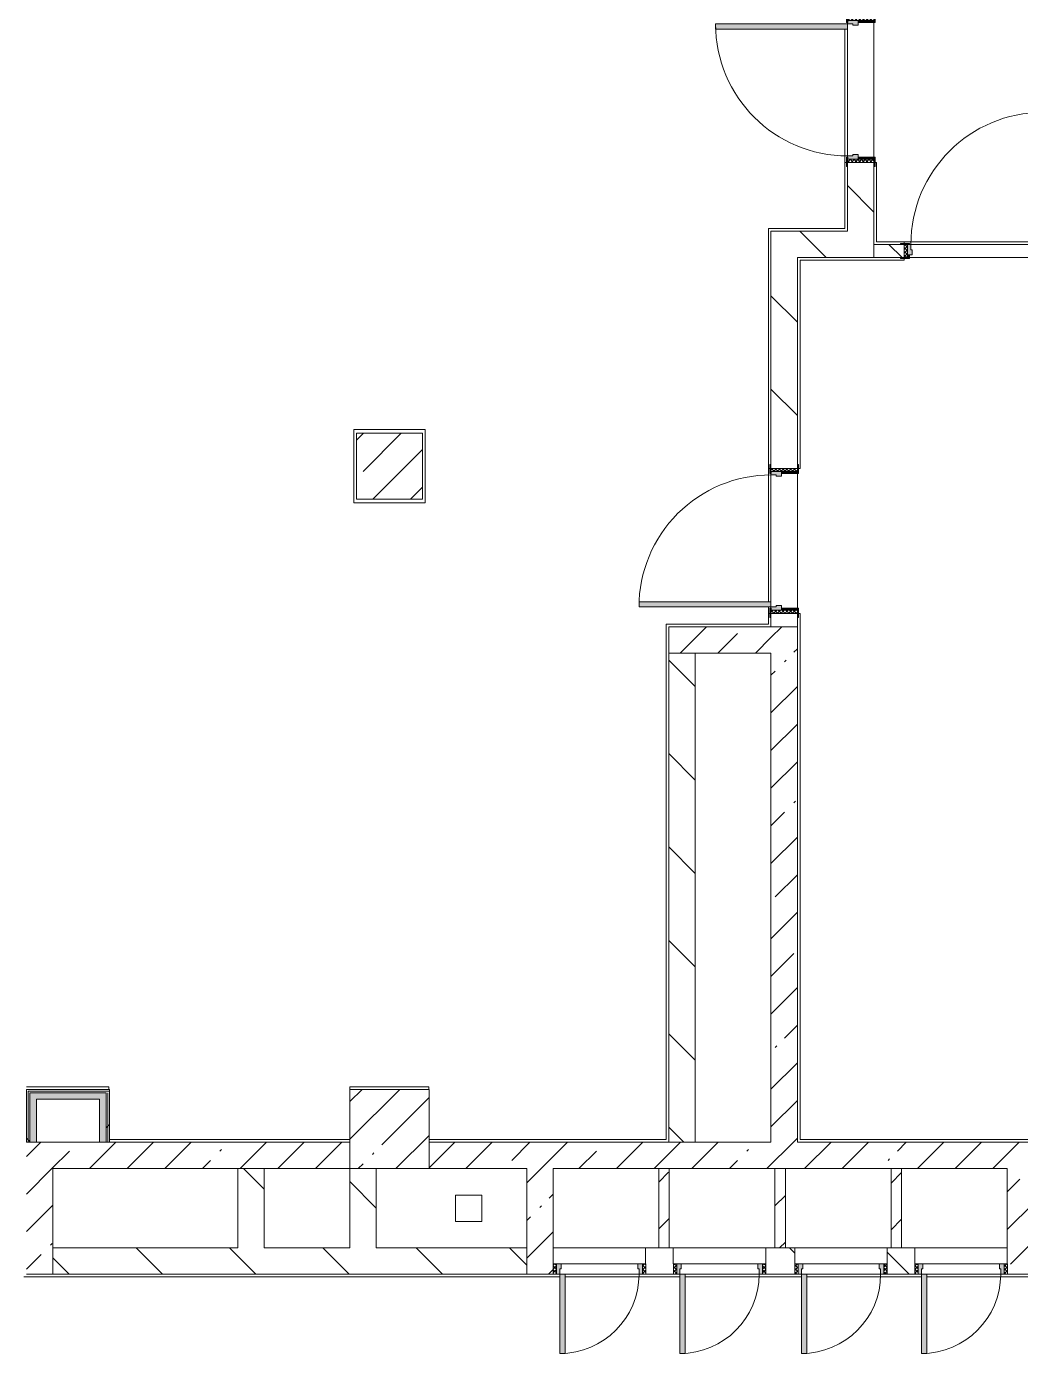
# Model space of a CAD drawing. Header units: millimetres. Extents: x 81676 to 276943, y -8553 to 29000.
# Drawn here: x 199673 to 207203, y 10300 to 20350 of the extents above; entities that cross this region are included whole.
import ezdxf

# ---------------------------------------------------------------- set-up
doc = ezdxf.new("R2010")
doc.units = ezdxf.units.MM
for name, color, linetype, lineweight, true_color in [('A-DOOR-3', 7, 'Continuous', 5, 0xe2e2e2), ('A-DOOR-4', 7, 'Continuous', 5, 0xaaaaaa), ('A-DOOR-FRAM-2', 7, 'Continuous', 5, 0xe2e2e2), ('A-DOOR-FRAM-3', 7, 'Continuous', 5, 0xaaaaaa), ('A-FLOR-3', 7, 'Continuous', 5, 0xaaaaaa), ('I-WALL-1', 7, 'Continuous', 5, 0xe7e7e7), ('I-WALL-2', 7, 'Continuous', 9, 0xe7e7e7), ('I-WALL-5', 7, 'Continuous', 5, 0x787878)]:
    doc.layers.add(name, color=color, linetype=linetype, lineweight=lineweight, true_color=true_color)
for name, color, linetype, lineweight in [('A-WALL', 7, 'Continuous', 9), ('I-WALL-3', 7, 'Continuous', 5), ('S-COLS-1', 7, 'Continuous', 5)]:
    doc.layers.add(name, color=color, linetype=linetype, lineweight=lineweight)
pattern_1 = [(45, (147962.96, 0), (-285.1231, 285.1231), []), (45, (148248.1, 0), (-285.1231, 285.1231), [504.031, -100.806, 16.764, -84.042])]
pattern_2 = [(135, (1751.41, 164.685), (-14.14214, -14.14214), []), (225, (1751.41, 164.685), (14.14214, -14.14214), [])]
pattern_3 = [(45, (-371.384, 164.685), (-14.1421, 14.1421), []), (135, (-371.384, 164.685), (-14.1421, -14.1421), [])]
pattern_4 = [(135, (147962.96, 0), (-353.5534, -353.5534), [])]
pattern_5 = [(45, (147962.96, 0), (-176.7767, 176.7767), [])]
pattern_6 = [(135, (1951.41, 164.685), (-14.14214, -14.14214), []), (225, (1951.41, 164.685), (14.14214, -14.14214), [])]
pattern_7 = [(45, (-171.384, 164.685), (-14.1421, 14.1421), []), (135, (-171.384, 164.685), (-14.1421, -14.1421), [])]
pattern_8 = [(45, (147962.96, 0), (-530.33, 530.33), []), (135, (147962.96, 0), (-530.33, -530.33), [])]

# ---------------------------------------------------------------- blocks, each defined once
blk = doc.blocks.new('BSC_Колонна _Прямоугольная - 600х600-23205375-1_6_3_птичка')
at = {"layer": 'S-COLS-1'}
h = blk.add_hatch(dxfattribs=at)
h.set_pattern_fill('FP_72', color=256, style=0, pattern_type=2)
h.set_pattern_definition([(45, (-54460, -12000), (-285.123, 285.123), []), (45, (-54174.88, -12000), (-285.123, 285.123), [504.031, -100.806, 16.764, -84.042])])
h.paths.add_polyline_path([(255, -300), (300, -300), (298, 300), (-300, 300), (-300, -300), (84, -300)])
for p, q in [((300, 300), (-300, 300)), ((-300, 300), (-300, -300)), ((300, -300), (300, 300)), ((-300, -300), (300, -300))]:
    blk.add_line(p, q, dxfattribs=at)
blk = doc.blocks.new('110_Дверь_СКБ_1Ст_Внутренняя1 - Д-12 1100x2100h_дверь в горячий цех-32113407-1_6_3_птичка')
at = {"layer": 'A-DOOR-3'}
h = blk.add_hatch(color=256, dxfattribs=at)
h.paths.add_polyline_path([(-512.5, 100), (-512.5, 20), (-477.5, 20), (-477.5, 60), (-487.5, 60), (-487.5, 100), (-497.5, 100)])
h.paths.add_polyline_path([(502.5, 60), (502.5, 20), (537.5, 20), (537.5, 100), (512.5, 100), (512.5, 60)])
at = {"layer": 'A-DOOR-4'}
h = blk.add_hatch(dxfattribs=at)
h.set_pattern_fill('FP_92', color=256, style=0, pattern_type=2)
h.set_pattern_definition(pattern_2)
h.paths.add_polyline_path([(537.5, -100), (562.5, -100), (562.5, 100), (537.5, 100)])
at = {"layer": 'A-DOOR-FRAM-2'}
for points in [[(-487.5, 100), (-447.5, 100), (-451.7, 1100), (-487.5, 1100), (-487.5, 120)], [(-567.5, 108), (-567.5, 100), (-497.5, 100), (-497.5, 108), (-537.5, 108)], [(522.5, 105), (522.5, 100), (592.5, 100), (592.5, 108), (522.5, 108)], [(-512.5, -100), (-497.5, -100), (-497.5, 20), (-512.5, 20)], [(522.5, -100), (537.5, -100), (537.5, 20), (522.5, 20)], [(-567.5, -108), (-497.5, -108), (-497.5, -100), (-567.5, -100)], [(522.5, -108), (592.5, -108), (592.5, -100), (522.5, -100)]]:
    blk.add_hatch(color=256, dxfattribs=at).paths.add_polyline_path(points)
at = {"layer": 'A-DOOR-FRAM-3'}
h = blk.add_hatch(dxfattribs=at)
h.set_pattern_fill('FP_93', color=256, style=0, pattern_type=2)
h.set_pattern_definition(pattern_3)
h.paths.add_polyline_path([(-537.5, -100), (-512.5, -100), (-512.5, 100), (-537.5, 100)])
at = {"layer": 'A-DOOR-4'}
for p, q in [((-487.5, 1100), (-487.5, 100)), ((-447.5, 1100), (-487.5, 1100)), ((-447.5, 100), (-447.5, 1100)), ((-487.5, 100), (-447.5, 100))]:
    blk.add_line(p, q, dxfattribs=at)
blk.add_arc((-487.5, 100), 1000, 360, 90, dxfattribs=at)
at = {"layer": 'A-DOOR-FRAM-3'}
for p, q in [((-497.5, 108), (-567.5, 108)), ((-567.5, 108), (-567.5, 100)), ((-497.5, 100), (-497.5, 108)), ((592.5, 108), (522.5, 108)), ((522.5, 108), (522.5, 100)), ((592.5, 100), (592.5, 108)), ((-567.5, 100), (-497.5, 100)), ((-512.5, 100), (-537.5, 100)), ((-537.5, 100), (-537.5, -100)), ((-487.5, 100), (-512.5, 100)), ((-512.5, 100), (-512.5, 20)), ((-512.5, -100), (-512.5, 100)), ((-497.5, 100), (-512.5, 100)), ((-512.5, 100), (-512.5, 99)), ((-512.5, 99), (-497.5, 99)), ((-512.5, 20), (-477.5, 20)), ((-497.5, 20), (-512.5, 20)), ((-512.5, 20), (-512.5, -100)), ((-497.5, 99), (-497.5, 100)), ((-497.5, -100), (-497.5, 20)), ((-487.5, 60), (-487.5, 100)), ((-477.5, 60), (-487.5, 60)), ((-477.5, 20), (-477.5, 60)), ((512.5, 60), (502.5, 60)), ((502.5, 60), (502.5, 20)), ((502.5, 20), (537.5, 20)), ((512.5, 100), (512.5, 60)), ((537.5, 100), (512.5, 100)), ((537.5, 100), (522.5, 100)), ((522.5, 100), (522.5, 99)), ((522.5, 100), (592.5, 100)), ((522.5, 99), (537.5, 99)), ((537.5, 20), (522.5, 20)), ((522.5, 20), (522.5, -100)), ((537.5, 20), (537.5, 100)), ((562.5, 100), (537.5, 100)), ((537.5, 100), (537.5, -100)), ((537.5, 99), (537.5, 100)), ((537.5, -100), (537.5, 20)), ((562.5, -100), (562.5, 100)), ((-497.5, -100), (-567.5, -100)), ((-567.5, -100), (-567.5, -108)), ((-537.5, -100), (-512.5, -100)), ((-512.5, -100), (-497.5, -100)), ((-497.5, -108), (-497.5, -100)), ((522.5, -100), (537.5, -100)), ((592.5, -100), (522.5, -100)), ((522.5, -100), (522.5, -108)), ((537.5, -100), (562.5, -100)), ((592.5, -108), (592.5, -100)), ((-567.5, -108), (-497.5, -108)), ((522.5, -108), (592.5, -108))]:
    blk.add_line(p, q, dxfattribs=at)
blk = doc.blocks.new('110_Дверь_СКБ_1Ст_Внутренняя1 - Д-11 1100x2100h_кладовые _все__ коридор _между помещениями блока столовой__ моечные _все_-32089444-1_6_3_птичка')
at = {"layer": 'A-DOOR-3'}
h = blk.add_hatch(color=256, dxfattribs=at)
h.paths.add_polyline_path([(512.5, -30), (537.5, -30), (537.5, 50), (512.5, 50), (512.5, 10), (502.5, 10), (502.5, -30)])
h.paths.add_polyline_path([(-477.5, -30), (-477.5, 10), (-487.5, 10), (-487.5, 50), (-512.5, 50), (-512.5, -30), (-487.5, -30)])
at = {"layer": 'A-DOOR-4'}
h = blk.add_hatch(dxfattribs=at)
h.set_pattern_fill('FP_68', color=256, style=0, pattern_type=2)
h.set_pattern_definition([(135, (1751.41, 114.685), (-14.14214, -14.14214), []), (225, (1751.41, 114.685), (14.14214, -14.14214), [])])
h.paths.add_polyline_path([(562.5, -50), (562.5, 50), (537.5, 50), (537.5, -50)])
at = {"layer": 'A-DOOR-FRAM-2'}
for points in [[(512.5, 50), (512.5, 1050), (472.5, 1050), (472.5, 50)], [(-512.5, 50), (-497.5, 50), (-497.5, 58), (-567.5, 58), (-567.5, 50), (-537.5, 50)], [(592.5, 50), (592.5, 58), (522.5, 58), (522.5, 50), (562.5, 50)], [(-567.5, -58), (-497.5, -58), (-497.5, -50), (-567.5, -50)], [(-497.5, -50), (-497.5, -30), (-512.5, -30), (-512.5, -50)], [(522.5, -50), (537.5, -50), (537.5, -30), (522.5, -30)], [(592.5, -58), (592.5, -50), (522.5, -50), (522.5, -58), (562.5, -58)]]:
    blk.add_hatch(color=256, dxfattribs=at).paths.add_polyline_path(points)
at = {"layer": 'A-DOOR-FRAM-3'}
h = blk.add_hatch(dxfattribs=at)
h.set_pattern_fill('FP_69', color=256, style=0, pattern_type=2)
h.set_pattern_definition([(45, (-371.384, 114.685), (-14.1421, 14.1421), []), (135, (-371.384, 114.685), (-14.1421, -14.1421), [])])
h.paths.add_polyline_path([(-537.5, -50), (-512.5, -50), (-512.5, 50), (-537.5, 50)])
at = {"layer": 'A-DOOR-4'}
for p, q in [((512.5, 1050), (472.5, 1050)), ((472.5, 1050), (472.5, 50)), ((512.5, 50), (512.5, 1050)), ((472.5, 50), (512.5, 50))]:
    blk.add_line(p, q, dxfattribs=at)
blk.add_arc((512.5, 50), 1000, 90, 180, dxfattribs=at)
at = {"layer": 'A-DOOR-FRAM-3'}
for p, q in [((-497.5, 58), (-567.5, 58)), ((-567.5, 58), (-567.5, 50)), ((-567.5, 50), (-497.5, 50)), ((-512.5, 50), (-537.5, 50)), ((-537.5, 50), (-537.5, -50)), ((-487.5, 50), (-512.5, 50)), ((-512.5, 50), (-512.5, -30)), ((-512.5, -50), (-512.5, 50)), ((-497.5, 50), (-512.5, 50)), ((-512.5, 50), (-512.5, 49)), ((-512.5, 49), (-497.5, 49)), ((-497.5, 50), (-497.5, 58)), ((-497.5, 49), (-497.5, 50)), ((-487.5, 10), (-487.5, 50)), ((-477.5, 10), (-487.5, 10)), ((-477.5, -30), (-477.5, 10)), ((512.5, 10), (502.5, 10)), ((502.5, 10), (502.5, -30)), ((512.5, 50), (512.5, 10)), ((537.5, 50), (512.5, 50)), ((592.5, 58), (522.5, 58)), ((522.5, 58), (522.5, 50)), ((537.5, 50), (522.5, 50)), ((522.5, 50), (522.5, 49)), ((522.5, 50), (592.5, 50)), ((522.5, 49), (537.5, 49)), ((537.5, -30), (537.5, 50)), ((562.5, 50), (537.5, 50)), ((537.5, 50), (537.5, -50)), ((537.5, 49), (537.5, 50)), ((562.5, -50), (562.5, 50)), ((592.5, 50), (592.5, 58)), ((-497.5, -50), (-567.5, -50)), ((-567.5, -50), (-567.5, -58)), ((-567.5, -58), (-497.5, -58)), ((-537.5, -50), (-512.5, -50)), ((-512.5, -30), (-477.5, -30)), ((-497.5, -30), (-512.5, -30)), ((-512.5, -30), (-512.5, -50)), ((-512.5, -50), (-497.5, -50)), ((-497.5, -50), (-497.5, -30)), ((-497.5, -58), (-497.5, -50)), ((502.5, -30), (537.5, -30)), ((537.5, -30), (522.5, -30)), ((522.5, -30), (522.5, -50)), ((522.5, -50), (537.5, -50)), ((592.5, -50), (522.5, -50)), ((522.5, -50), (522.5, -58)), ((522.5, -58), (592.5, -58)), ((537.5, -50), (537.5, -30)), ((537.5, -50), (562.5, -50)), ((592.5, -58), (592.5, -50))]:
    blk.add_line(p, q, dxfattribs=at)
blk = doc.blocks.new('BSC_Колонна _Прямоугольная - 500х500-V91-1_6_3_птичка')
at = {"layer": 'S-COLS-1'}
h = blk.add_hatch(dxfattribs=at)
h.set_pattern_fill('FP_111', color=256, style=0, pattern_type=2)
h.set_pattern_definition([(45, (-54460, -17020), (-285.123, 285.123), []), (45, (-54174.88, -17020), (-285.123, 285.123), [504.031, -100.806, 16.764, -84.042])])
h.paths.add_polyline_path([(250, -250), (250, 250), (-250, 250), (-250, -250), (115, -250)])
for p, q in [((250, 250), (-250, 250)), ((-250, 250), (-250, -250)), ((250, -250), (250, 250)), ((-250, -250), (250, -250))]:
    blk.add_line(p, q, dxfattribs=at)
blk = doc.blocks.new('110_Дверь_СКБ_1Ст - д-18 700x2100h_Технический шкаф ЭОМ и СС-23257539-1_6_3_птичка')
at = {"layer": 'A-DOOR-3'}
h = blk.add_hatch(color=256, dxfattribs=at)
h.paths.add_polyline_path([(-288, 100), (-313, 100), (-313, 20), (-278, 20), (-278, 60), (-288, 60)])
h.paths.add_polyline_path([(322, 100), (312, 100), (312, 60), (302, 60), (302, 20), (337, 20), (337, 100)])
at = {"layer": 'A-DOOR-4'}
h = blk.add_hatch(dxfattribs=at)
h.set_pattern_fill('FP_121', color=256, style=0, pattern_type=2)
h.set_pattern_definition(pattern_6)
h.paths.add_polyline_path([(337, 100), (337, 20), (362, 20), (362, 100)])
at = {"layer": 'A-DOOR-FRAM-2'}
blk.add_hatch(color=256, dxfattribs=at).paths.add_polyline_path([(312, 700), (272, 700), (272, 100), (312, 100), (312, 156)])
at = {"layer": 'A-DOOR-FRAM-3'}
h = blk.add_hatch(dxfattribs=at)
h.set_pattern_fill('FP_122', color=256, style=0, pattern_type=2)
h.set_pattern_definition(pattern_7)
h.paths.add_polyline_path([(-338, 100), (-338, 20), (-313, 20), (-313, 100)])
at = {"layer": 'A-DOOR-4'}
for p, q in [((312, 700), (272, 700)), ((272, 700), (272, 100)), ((312, 100), (312, 700)), ((272, 100), (312, 100))]:
    blk.add_line(p, q, dxfattribs=at)
blk.add_arc((312, 100), 600, 90, 180, dxfattribs=at)
at = {"layer": 'A-DOOR-FRAM-3'}
for p, q in [((-313, 100), (-338, 100)), ((-338, 100), (-338, 20)), ((-338, 20), (-313, 20)), ((-288, 100), (-313, 100)), ((-313, 100), (-313, 20)), ((-313, 20), (-313, 100)), ((-313, 20), (-278, 20)), ((-288, 60), (-288, 100)), ((-288, 100), (272, 100)), ((-278, 60), (-288, 60)), ((-278, 20), (-278, 60)), ((302, 20), (-278, 20)), ((312, 60), (302, 60)), ((302, 60), (302, 20)), ((302, 20), (337, 20)), ((312, 100), (312, 60)), ((337, 100), (312, 100)), ((337, 20), (337, 100)), ((362, 100), (337, 100)), ((337, 100), (337, 20)), ((337, 20), (362, 20)), ((362, 20), (362, 100))]:
    blk.add_line(p, q, dxfattribs=at)
blk = doc.blocks.new('110_Дверь_СКБ_1Ст - д-18 700x2100h_Технический шкаф ЭОМ и СС-V106-1_6_3_птичка')
at = {"layer": 'A-DOOR-3'}
h = blk.add_hatch(color=256, dxfattribs=at)
h.paths.add_polyline_path([(322, 100), (312, 100), (312, 60), (302, 60), (302, 20), (337, 20), (337, 100)])
h.paths.add_polyline_path([(-298, 100), (-313, 100), (-313, 20), (-278, 20), (-278, 60), (-288, 60), (-288, 100)])
at = {"layer": 'A-DOOR-4'}
h = blk.add_hatch(dxfattribs=at)
h.set_pattern_fill('FP_121', color=256, style=0, pattern_type=2)
h.set_pattern_definition(pattern_6)
h.paths.add_polyline_path([(337, 100), (337, 20), (362, 20), (362, 100)])
at = {"layer": 'A-DOOR-FRAM-2'}
blk.add_hatch(color=256, dxfattribs=at).paths.add_polyline_path([(272, 700), (272, 100), (312, 100), (312, 700), (281, 700)])
at = {"layer": 'A-DOOR-FRAM-3'}
h = blk.add_hatch(dxfattribs=at)
h.set_pattern_fill('FP_122', color=256, style=0, pattern_type=2)
h.set_pattern_definition(pattern_7)
h.paths.add_polyline_path([(-338, 100), (-338, 20), (-313, 20), (-313, 100)])
at = {"layer": 'A-DOOR-4'}
for p, q in [((312, 700), (272, 700)), ((272, 700), (272, 100)), ((312, 100), (312, 700)), ((272, 100), (312, 100))]:
    blk.add_line(p, q, dxfattribs=at)
blk.add_arc((312, 100), 600, 90, 180, dxfattribs=at)
at = {"layer": 'A-DOOR-FRAM-3'}
for p, q in [((-313, 100), (-338, 100)), ((-338, 100), (-338, 20)), ((-338, 20), (-313, 20)), ((-288, 100), (-313, 100)), ((-313, 100), (-313, 20)), ((-313, 20), (-313, 100)), ((-313, 20), (-278, 20)), ((-288, 60), (-288, 100)), ((-288, 100), (272, 100)), ((-278, 60), (-288, 60)), ((-278, 20), (-278, 60)), ((302, 20), (-278, 20)), ((312, 60), (302, 60)), ((302, 60), (302, 20)), ((302, 20), (337, 20)), ((312, 100), (312, 60)), ((337, 100), (312, 100)), ((337, 20), (337, 100)), ((362, 100), (337, 100)), ((337, 100), (337, 20)), ((337, 20), (362, 20)), ((362, 20), (362, 100))]:
    blk.add_line(p, q, dxfattribs=at)
blk = doc.blocks.new('110_Дверь_СКБ_1Ст_Внутренняя1 - Д-12 EIW 1100x2100h_кладовые _все__ коридор _между помещениями блока столовой__ моечные _все_-32936079-1_6_3_птичка')
at = {"layer": 'A-DOOR-3'}
h = blk.add_hatch(color=256, dxfattribs=at)
h.paths.add_polyline_path([(-512.5, 20), (-477.5, 20), (-477.5, 60), (-487.5, 60), (-487.5, 100), (-512.5, 100)])
h.paths.add_polyline_path([(502.5, 44), (502.5, 20), (537.5, 20), (537.5, 100), (512.5, 100), (512.5, 60), (502.5, 60)])
at = {"layer": 'A-DOOR-4'}
h = blk.add_hatch(dxfattribs=at)
h.set_pattern_fill('FP_92', color=256, style=0, pattern_type=2)
h.set_pattern_definition(pattern_2)
h.paths.add_polyline_path([(537.5, -100), (562.5, -100), (562.5, 100), (537.5, 100)])
at = {"layer": 'A-DOOR-FRAM-2'}
for points in [[(472.5, 120), (472.5, 100), (512.5, 100), (512.5, 1100), (472.5, 1100), (472.5, 178.7)], [(-567.5, 100), (-497.5, 100), (-497.5, 108), (-567.5, 108)], [(522.5, 100), (592.5, 100), (592.5, 108), (522.5, 108)], [(-512.5, -100), (-497.5, -100), (-497.5, 20), (-512.5, 20)], [(522.5, -100), (537.5, -100), (537.5, 20), (522.5, 20)], [(-567.5, -108), (-497.5, -108), (-497.5, -100), (-567.5, -100)], [(522.5, -108), (592.5, -108), (592.5, -100), (522.5, -100)]]:
    blk.add_hatch(color=256, dxfattribs=at).paths.add_polyline_path(points)
at = {"layer": 'A-DOOR-FRAM-3'}
h = blk.add_hatch(dxfattribs=at)
h.set_pattern_fill('FP_93', color=256, style=0, pattern_type=2)
h.set_pattern_definition(pattern_3)
h.paths.add_polyline_path([(-537.5, -100), (-512.5, -100), (-512.5, 100), (-537.5, 100)])
at = {"layer": 'A-DOOR-4'}
for p, q in [((512.5, 1100), (472.5, 1100)), ((472.5, 1100), (472.5, 100)), ((512.5, 100), (512.5, 1100)), ((472.5, 100), (512.5, 100))]:
    blk.add_line(p, q, dxfattribs=at)
blk.add_arc((512.5, 100), 1000, 90, 180, dxfattribs=at)
at = {"layer": 'A-DOOR-FRAM-3'}
for p, q in [((-497.5, 108), (-567.5, 108)), ((-567.5, 108), (-567.5, 100)), ((-497.5, 100), (-497.5, 108)), ((592.5, 108), (522.5, 108)), ((522.5, 108), (522.5, 100)), ((592.5, 100), (592.5, 108)), ((-567.5, 100), (-497.5, 100)), ((-512.5, 100), (-537.5, 100)), ((-537.5, 100), (-537.5, -100)), ((-487.5, 100), (-512.5, 100)), ((-512.5, 100), (-512.5, 20)), ((-512.5, -100), (-512.5, 100)), ((-497.5, 100), (-512.5, 100)), ((-512.5, 100), (-512.5, 99)), ((-512.5, 99), (-497.5, 99)), ((-512.5, 20), (-477.5, 20)), ((-497.5, 20), (-512.5, 20)), ((-512.5, 20), (-512.5, -100)), ((-497.5, 99), (-497.5, 100)), ((-497.5, -100), (-497.5, 20)), ((-487.5, 60), (-487.5, 100)), ((-477.5, 60), (-487.5, 60)), ((-477.5, 20), (-477.5, 60)), ((512.5, 60), (502.5, 60)), ((502.5, 60), (502.5, 20)), ((502.5, 20), (537.5, 20)), ((512.5, 100), (512.5, 60)), ((537.5, 100), (512.5, 100)), ((537.5, 100), (522.5, 100)), ((522.5, 100), (522.5, 99)), ((522.5, 100), (592.5, 100)), ((522.5, 99), (537.5, 99)), ((537.5, 20), (522.5, 20)), ((522.5, 20), (522.5, -100)), ((537.5, 20), (537.5, 100)), ((562.5, 100), (537.5, 100)), ((537.5, 100), (537.5, -100)), ((537.5, 99), (537.5, 100)), ((537.5, -100), (537.5, 20)), ((562.5, -100), (562.5, 100)), ((-497.5, -100), (-567.5, -100)), ((-567.5, -100), (-567.5, -108)), ((-537.5, -100), (-512.5, -100)), ((-512.5, -100), (-497.5, -100)), ((-497.5, -108), (-497.5, -100)), ((522.5, -100), (537.5, -100)), ((592.5, -100), (522.5, -100)), ((522.5, -100), (522.5, -108)), ((537.5, -100), (562.5, -100)), ((592.5, -108), (592.5, -100)), ((-567.5, -108), (-497.5, -108)), ((522.5, -108), (592.5, -108))]:
    blk.add_line(p, q, dxfattribs=at)

msp = doc.modelspace()

# ---------------------------------------------------------------- hatches: boundary and pattern name
at = {"layer": 'I-WALL-1'}
for points in [[(200276.8, 12225), (200276.8, 12275), (199748, 12275), (199748, 12225), (200226.8, 12225)], [(200276.8, 11900), (200276.8, 12225), (200226.8, 12225), (200226.8, 11900)]]:
    msp.add_hatch(color=256, dxfattribs=at).paths.add_polyline_path(points)
at = {"layer": 'I-WALL-2'}
msp.add_hatch(color=256, dxfattribs=at).paths.add_polyline_path([(199698, 11900), (199748, 11900), (199748, 12275), (199698, 12275), (199698, 12143.8)])
at = {"layer": 'I-WALL-3'}
h = msp.add_hatch(dxfattribs=at)
h.set_pattern_fill('FP_64', color=256, style=0, pattern_type=2)
h.set_pattern_definition(pattern_4)
h.paths.add_polyline_path([(206093, 18600), (206093, 19320), (205893, 19320), (205893, 18600)])
h.paths.add_polyline_path([(206093, 20420), (206093, 20520), (205893, 20520), (205893, 20420)])
h = msp.add_hatch(dxfattribs=at)
h.set_pattern_fill('FP_64', color=256, style=0, pattern_type=2)
h.set_pattern_definition(pattern_4)
h.paths.add_polyline_path([(205401.7, 15803.8), (205513, 15803.8), (205513, 15903.8), (205313, 15903.8), (205313, 15803.8)])
h.paths.add_polyline_path([(205513, 17003.8), (205513, 18800), (205313, 18800), (205313, 17003.8)])
h = msp.add_hatch(dxfattribs=at)
h.set_pattern_fill('FP_64', color=256, style=0, pattern_type=2)
h.set_pattern_definition(pattern_4)
h.paths.add_polyline_path([(205513, 18600), (205893, 18600), (205893, 18800), (205513, 18800)])
h = msp.add_hatch(dxfattribs=at)
h.set_pattern_fill('FP_34', color=256, style=0, pattern_type=2)
h.set_pattern_definition(pattern_1)
h.paths.add_polyline_path([(205293, 15603.8), (205313, 15603.8), (205313, 15803.8), (204538.2, 15803.8), (204538.2, 15603.8), (204738.2, 15603.8)])
h = msp.add_hatch(dxfattribs=at)
h.set_pattern_fill('FP_34', color=256, style=0, pattern_type=2)
h.set_pattern_definition(pattern_1)
h.paths.add_polyline_path([(205466.6, 11900), (205513, 11900), (205513, 15803.8), (205313, 15803.8), (205313, 11900)])
h = msp.add_hatch(dxfattribs=at)
h.set_pattern_fill('FP_64', color=256, style=0, pattern_type=2)
h.set_pattern_definition(pattern_4)
h.paths.add_polyline_path([(204538.2, 11900), (204738.2, 11900), (204738.2, 15603.8), (204538.2, 15603.8), (204538.2, 12143.8)])
h = msp.add_hatch(dxfattribs=at)
h.set_pattern_fill('FP_170', color=256, style=0, pattern_type=2)
h.set_pattern_definition(pattern_8)
h.paths.add_polyline_path([(199673, 11900), (199685.5, 11900), (199684.9, 12300), (199673, 12300), (199673, 12143.8)])
h = msp.add_hatch(dxfattribs=at)
h.set_pattern_fill('FP_170', color=256, style=0, pattern_type=2)
h.set_pattern_definition(pattern_8)
h.paths.add_polyline_path([(199685.5, 11900), (199698, 11900), (199692.9, 12287.5), (199685.5, 12287.5), (199685.5, 12143.8)])
h = msp.add_hatch(dxfattribs=at)
h.set_pattern_fill('FP_170', color=256, style=0, pattern_type=2)
h.set_pattern_definition(pattern_8)
h.paths.add_polyline_path([(200289.3, 11900), (200289.3, 12275), (200276.8, 12275), (200276.8, 11900)])
h = msp.add_hatch(dxfattribs=at)
h.set_pattern_fill('FP_170', color=256, style=0, pattern_type=2)
h.set_pattern_definition(pattern_8)
h.paths.add_polyline_path([(200289.3, 11900), (200301.8, 11900), (200301.8, 12275), (200289.3, 12275), (200289.3, 11921)])
h = msp.add_hatch(dxfattribs=at)
h.set_pattern_fill('FP_34', color=256, style=0, pattern_type=2)
h.set_pattern_definition(pattern_1)
h.paths.add_polyline_path([(207103, 11700), (208123, 11700), (208123, 11900), (202723, 11900), (202723, 11700), (206396.1, 11700)])
h.paths.add_polyline_path([(199873, 11700), (202123, 11700), (202123, 11900), (199673, 11900), (199673, 11700)])
h = msp.add_hatch(dxfattribs=at)
h.set_pattern_fill('FP_34', color=256, style=0, pattern_type=2)
h.set_pattern_definition(pattern_1)
h.paths.add_polyline_path([(199741.9, 10900), (199873, 10900), (199873, 11700), (199673, 11700), (199673, 10900)])
h = msp.add_hatch(dxfattribs=at)
h.set_pattern_fill('FP_64', color=256, style=0, pattern_type=2)
h.set_pattern_definition(pattern_4)
h.paths.add_polyline_path([(201473, 11100), (201473, 11700), (201273, 11700), (201273, 11100)])
h = msp.add_hatch(dxfattribs=at)
h.set_pattern_fill('FP_64', color=256, style=0, pattern_type=2)
h.set_pattern_definition(pattern_4)
h.paths.add_polyline_path([(202323, 11100), (202323, 11700), (202123, 11700), (202123, 11100), (202152, 11100)])
h = msp.add_hatch(dxfattribs=at)
h.set_pattern_fill('FP_34', color=256, style=0, pattern_type=2)
h.set_pattern_definition(pattern_1)
h.paths.add_polyline_path([(203663, 10900), (203663, 11700), (203463, 11700), (203463, 10900), (203615.6, 10900)])
h = msp.add_hatch(dxfattribs=at)
h.set_pattern_fill('FP_76', color=256, style=0, pattern_type=2)
h.set_pattern_definition(pattern_5)
h.paths.add_polyline_path([(204537.2, 11100), (204542.2, 11100), (204537.2, 11700), (204462.2, 11700), (204462.2, 11100)])
h = msp.add_hatch(dxfattribs=at)
h.set_pattern_fill('FP_76', color=256, style=0, pattern_type=2)
h.set_pattern_definition(pattern_5)
h.paths.add_polyline_path([(205422.2, 11100), (205422.2, 11700), (205342.2, 11700), (205342.2, 11100)])
h = msp.add_hatch(dxfattribs=at)
h.set_pattern_fill('FP_76', color=256, style=0, pattern_type=2)
h.set_pattern_definition(pattern_5)
h.paths.add_polyline_path([(206222.2, 11100), (206302.2, 11100), (206302.2, 11700), (206222.2, 11700), (206222.2, 11277)])
h = msp.add_hatch(dxfattribs=at)
h.set_pattern_fill('FP_34', color=256, style=0, pattern_type=2)
h.set_pattern_definition(pattern_1)
h.paths.add_polyline_path([(207103, 10900), (207303, 10900), (207303, 11700), (207103, 11700), (207103, 10980)])
h = msp.add_hatch(dxfattribs=at)
h.set_pattern_fill('FP_64', color=256, style=0, pattern_type=2)
h.set_pattern_definition(pattern_4)
h.paths.add_polyline_path([(199873, 10900), (203463, 10900), (203463, 11100), (199873, 11100), (199873, 10929.4)])
h.paths.add_polyline_path([(204363, 10900), (204573, 10900), (204573, 11100), (204363, 11100), (204363, 10980)])
h.paths.add_polyline_path([(205493, 10900), (205493, 11100), (205273, 11100), (205273, 10900)])
h.paths.add_polyline_path([(206193, 10900), (206403, 10900), (206403, 11100), (206193, 11100), (206193, 10980)])
at = {"layer": 'I-WALL-5'}
h = msp.add_hatch(dxfattribs=at)
h.set_pattern_fill('FP_63', color=256, style=0, pattern_type=2)
h.set_pattern_definition([(135, (147962.96, 0), (-377.1708, -377.1708), [533.4, -88.9, 17.78, -88.9]), (135, (147962.96, 376.94), (-377.1708, -377.1708), []), (50, (147962.96, 0), (637.6445, -55.7866), [66.675, -733.425]), (355, (147962.96, 0), (-123.3494, 668.699), [53.34, -586.74]), (100.451, (148016.1, -4.65), (514.299, 612.908), [56.665, -623.315]), (46.184, (147963, 177.8), (948.776, -147.15), [100.012, -1100.137]), (96.636, (148042, 165.5), (830.909, 865.997), [84.998, -934.973]), (351.184, (147963, 177.8), (830.918, 865.988), [80.01, -880.11]), (21, (148051.86, 133.35), (530.6506, -357.9283), [66.675, -733.425]), (326, (148051.86, 133.35), (216.308, 644.6585), [53.34, -586.74]), (71.451, (148096.1, 103.5), (746.9596, 286.7243), [56.665, -623.315]), (37.5, (147962.96, 0), (10.8105, 295.9426), [16.764, -562.864, 16.764, -578.866, -588.962]), (37.5, (147962.96, 0), (10.8105, 295.9426), [-1175.258, 16.764, -572.198]), (7.5, (147962.96, 0), (233.8692, 350.6318), [16.764, -322.834, 16.764, -549.529, -224.472]), (7.5, (147962.96, 0), (233.8692, 350.6318), [-905.891, 16.764, -207.708]), (327.5, (147764.71, 0), (474.5678, -20.0513), [16.764, -205.486, 16.764, -676.656, -920.115]), (327.5, (147764.71, 0), (474.5678, -20.0513), [-915.67, 16.764, -903.351]), (317.5, (147675.8, 0), (518.4522, 88.9934), [16.764, -272.161, 16.764, -443.738, -653.415]), (317.5, (147675.8, 0), (518.4522, 88.9934), [-749.427, 16.764, -636.651])])
h.paths.add_polyline_path([(208553, 18600), (208573, 18600), (208573, 18700), (207423, 18700), (207423, 18600), (208255.1, 18600)])
h.paths.add_polyline_path([(206093, 18600), (206323, 18600), (206323, 18700), (206093, 18700)])

# ---------------------------------------------------------------- linework, layer by layer
at = {"layer": 'A-FLOR-3'}
for p, q in [((205873, 20330), (205873, 18820)), ((205873, 19320), (205885, 19320)), ((206101, 19320), (206113, 19320)), ((206113, 19320), (206113, 18720)), ((205293, 18820), (205873, 18820)), ((205293, 18820), (205293, 15993.8)), ((207333, 18720), (206113, 18720)), ((206323, 18720), (206323, 18708)), ((206323, 18580), (205533, 18580)), ((205533, 18580), (205533, 17003.8)), ((206323, 18592), (206323, 18580)), ((202152, 16742), (202152, 17298)), ((202152, 17298), (202693, 17298)), ((202693, 17298), (202693, 16742)), ((205305, 17003.8), (205293, 17003.8)), ((205533, 17003.8), (205521, 17003.8)), ((202693, 16742), (202152, 16742)), ((205293, 15953.8), (205293, 15823.8)), ((205293, 15903.8), (205305, 15903.8)), ((205521, 15903.8), (205533, 15903.8)), ((205533, 15903.8), (205533, 11920)), ((204518.2, 11920), (204518.2, 15823.8)), ((204518.2, 15823.8), (205293, 15823.8)), ((199672, 12320), (200295.5, 12320)), ((200295.5, 12320), (200295.5, 12300)), ((202123, 12300), (202123, 12320)), ((202123, 12320), (202720.7, 12320)), ((202720.7, 12320), (202720.7, 12300)), ((200301, 11921), (202123, 11921)), ((202723, 11920), (204518.2, 11920)), ((205533, 11920), (208103, 11920)), ((202923, 11500), (203123, 11500)), ((202923, 11300), (202923, 11500)), ((203123, 11500), (203123, 11300)), ((203123, 11300), (202923, 11300)), ((203713, 10880), (199653, 10880)), ((204623, 10880), (203753, 10880)), ((205543, 10880), (204663, 10880)), ((206453, 10880), (205583, 10880)), ((209343, 10880), (206493, 10880))]:
    msp.add_line(p, q, dxfattribs=at)
at = {"layer": 'A-WALL'}
for p, q in [((204738.2, 15603.8), (204538.2, 15603.8)), ((199685.5, 11900), (199685.5, 12287.5)), ((200301.8, 12287.5), (199685.5, 12287.5)), ((199698, 11900), (199698, 12275)), ((200276.8, 12275), (199698, 12275)), ((200276.8, 11900), (200276.8, 12275)), ((200289.3, 11900), (200289.3, 12275)), ((204538.2, 11900), (204738.2, 11900)), ((201473, 11700), (201273, 11700)), ((204542.2, 11700), (204462.2, 11700)), ((205422.2, 11700), (205342.2, 11700)), ((206302.2, 11700), (206222.2, 11700)), ((199873, 11100), (199873, 10900)), ((203463, 11100), (203463, 10900)), ((204462.2, 11100), (204542.2, 11100)), ((205342.2, 11100), (205422.2, 11100)), ((206222.2, 11100), (206302.2, 11100))]:
    msp.add_line(p, q, dxfattribs=at)
at = {"layer": 'I-WALL-3'}
for p, q in [((205893, 19370), (205893, 20330)), ((206093, 20380), (206093, 19360)), ((205893, 19290), (205893, 18800)), ((206093, 18600), (206093, 19290)), ((205313, 18800), (205313, 17033.8)), ((205893, 18800), (205313, 18800)), ((206293, 18700), (206093, 18700)), ((206373, 18700), (207333, 18700)), ((205513, 17033.8), (205513, 18600)), ((205513, 18600), (206293, 18600)), ((207383, 18600), (206363, 18600)), ((205313, 15993.8), (205313, 16953.8)), ((205513, 16963.8), (205513, 15943.8)), ((204538.2, 15803.8), (204538.2, 11900)), ((204538.2, 15803.8), (205513, 15803.8)), ((205313, 15873.8), (205313, 15803.8)), ((205513, 15803.8), (205513, 15873.8)), ((205513, 11900), (205513, 15803.8)), ((204738.2, 15603.8), (205313, 15603.8)), ((204738.2, 11900), (204738.2, 15603.8)), ((205313, 15603.8), (205313, 11900)), ((199673, 12300), (199673, 11900)), ((200301.8, 12300), (199673, 12300)), ((200301.8, 11900), (200301.8, 12300)), ((199748, 11900), (199748, 12225)), ((199748, 12225), (200226.8, 12225)), ((200226.8, 12225), (200226.8, 11900)), ((202123, 11900), (199673, 11900)), ((199673, 11900), (199748, 11900)), ((200226.8, 11900), (200301.8, 11900)), ((204538.2, 11900), (202723, 11900)), ((205313, 11900), (204738.2, 11900)), ((208123, 11900), (205513, 11900)), ((199873, 11700), (201273, 11700)), ((199873, 11100), (199873, 11700)), ((201273, 11700), (201273, 11100)), ((201473, 11700), (202123, 11700)), ((201473, 11100), (201473, 11700)), ((202123, 11700), (202123, 11100)), ((202323, 11100), (202323, 11700)), ((202723, 11700), (203463, 11700)), ((203463, 11700), (203463, 11100)), ((203663, 11700), (204462.2, 11700)), ((203663, 10980), (203663, 11700)), ((204462.2, 11700), (204462.2, 11100)), ((204542.2, 11700), (205342.2, 11700)), ((204542.2, 11100), (204542.2, 11700)), ((205342.2, 11700), (205342.2, 11100)), ((205422.2, 11700), (206222.2, 11700)), ((205422.2, 11100), (205422.2, 11700)), ((206222.2, 11700), (206222.2, 11100)), ((206302.2, 11700), (207103, 11700)), ((206302.2, 11100), (206302.2, 11700)), ((207103, 11700), (207103, 10980)), ((201273, 11100), (199873, 11100)), ((202123, 11100), (201473, 11100)), ((203463, 11100), (202323, 11100)), ((203663, 11100), (204462.2, 11100)), ((204363, 11100), (204363, 10980)), ((204542.2, 11100), (205342.2, 11100)), ((204573, 10980), (204573, 11100)), ((205273, 11100), (205273, 10980)), ((205422.2, 11100), (206222.2, 11100)), ((205493, 10980), (205493, 11100)), ((206193, 11100), (206193, 10980)), ((206302.2, 11100), (207103, 11100)), ((206403, 10980), (206403, 11100)), ((199673, 10900), (203663, 10900)), ((204363, 10900), (204573, 10900)), ((205273, 10900), (205493, 10900)), ((206193, 10900), (206403, 10900)), ((207103, 10900), (209323, 10900))]:
    msp.add_line(p, q, dxfattribs=at)

# ---------------------------------------------------------------- block references
at = {"layer": 'A-DOOR-4'}
for name, p, rotation in [('110_Дверь_СКБ_1Ст_Внутренняя1 - Д-12 EIW 1100x2100h_кладовые _все__ коридор _между помещениями блока столовой__ моечные _все_-32936079-1_6_3_птичка', (205993, 19857.5), 89.99999999999991), ('110_Дверь_СКБ_1Ст_Внутренняя1 - Д-12 1100x2100h_дверь в горячий цех-32113407-1_6_3_птичка', (205413, 16441.3), 89.99999999999991), ('110_Дверь_СКБ_1Ст - д-18 700x2100h_Технический шкаф ЭОМ и СС-23257539-1_6_3_птичка', (204025.5, 11000), 180), ('110_Дверь_СКБ_1Ст - д-18 700x2100h_Технический шкаф ЭОМ и СС-V106-1_6_3_птичка', (204935.5, 11000), 180), ('110_Дверь_СКБ_1Ст - д-18 700x2100h_Технический шкаф ЭОМ и СС-V106-1_6_3_птичка', (205855.5, 11000), 180), ('110_Дверь_СКБ_1Ст - д-18 700x2100h_Технический шкаф ЭОМ и СС-V106-1_6_3_птичка', (206765.5, 11000), 180)]:
    msp.add_blockref(name, p, dxfattribs=dict(at, rotation=rotation))
msp.add_blockref('110_Дверь_СКБ_1Ст_Внутренняя1 - Д-11 1100x2100h_кладовые _все__ коридор _между помещениями блока столовой__ моечные _все_-32089444-1_6_3_птичка', (206860.5, 18650), dxfattribs=at)
at = {"layer": 'S-COLS-1'}
for name, p in [('BSC_Колонна _Прямоугольная - 500х500-V91-1_6_3_птичка', (202423, 17020)), ('BSC_Колонна _Прямоугольная - 600х600-23205375-1_6_3_птичка', (202423, 12000))]:
    msp.add_blockref(name, p, dxfattribs=at)

doc.saveas('drawing.dxf')
